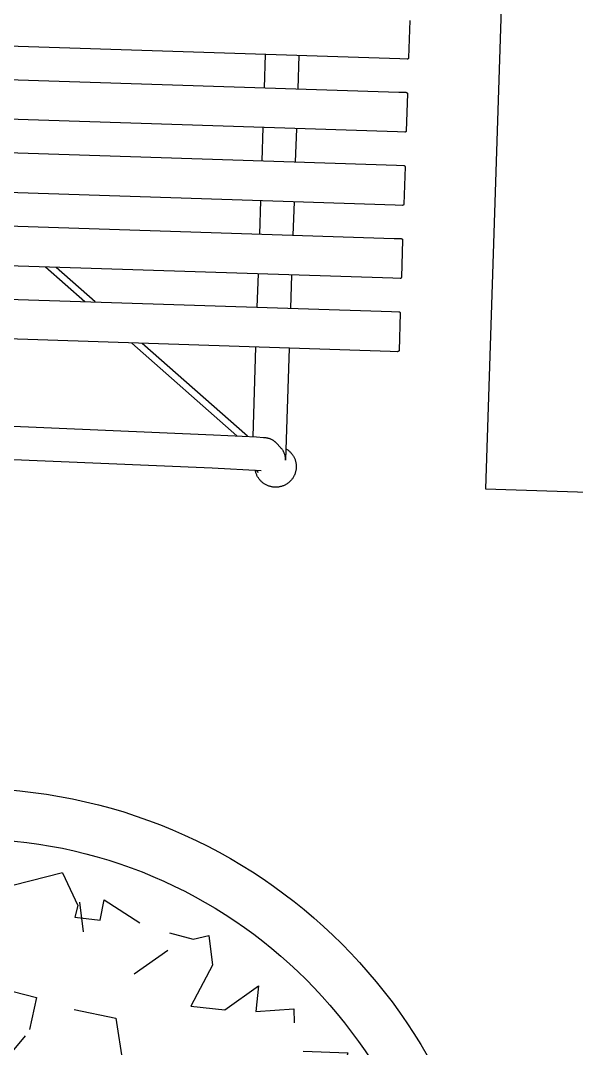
# Model space of a CAD drawing. Extents: x -27 to 25.3, y -8.5 to 57.5.
# Drawn here: x -12.623 to -12.206, y 50.106 to 50.879 of the extents above; entities that cross this region are included whole.
import ezdxf

# ---------------------------------------------------------------- set-up
doc = ezdxf.new("R2010")
doc.units = 0
doc.header["$LTSCALE"] = 0.002
doc.layers.add('A-mobilier', color=252, linetype='Continuous')
doc.layers.add('ARBRES', color=7, linetype='Continuous')
doc.layers.add('SA-ELEVATION', color=2, linetype='Continuous', true_color=0xffff00)
doc.layers.add('V_VEGETATION', color=7, linetype='Continuous', true_color=0x3f7f00)

# ---------------------------------------------------------------- blocks, each defined once
blk = doc.blocks.new('Banc Palissade-Dessus')
at = {"layer": 'SA-ELEVATION'}
for p, q in [((317.5, -687.01), (317.5, -30.48)), ((342.5, -30.48), (342.5, -687.01)), ((372.5, -687.01), (372.5, -30.48)), ((397.5, -30.48), (397.5, -687.01)), ((427.5, -687.01), (427.5, -30.48)), ((452.5, -30.48), (452.5, -687.01)), ((482.5, -687.01), (482.5, -30.48)), ((507.5, -30.48), (507.5, -687.01)), ((537.5, -687.01), (537.5, -30.48)), ((599.82, -112.87), (604.34, -556.33)), ((624.82, -112.61), (629.33, -556.07)), ((482.5, -426.16), (507.5, -456.39)), ((507.5, -464.23), (482.5, -434.01)), ((537.5, -492.66), (604.57, -573.76)), ((604.74, -581.8), (537.5, -500.51)), ((629.33, -556.07), (630.13, -592.94)), ((604.34, -556.33), (604.92, -588.59)), ((342.5, -586.04), (317.5, -586.04)), ((397.5, -586.04), (372.5, -586.04)), ((452.5, -586.04), (427.5, -586.04)), ((507.5, -586.04), (482.5, -586.04)), ((604.84, -586.04), (537.5, -586.04)), ((604.92, -588.59), (605.14, -593.88)), ((605.14, -593.88), (605.21, -594.92)), ((630.45, -588.64), (629.93, -588.53)), ((629.95, -589.18), (631.59, -590.81)), ((630.96, -588.78), (630.45, -588.64)), ((631.47, -588.93), (630.96, -588.78)), ((631.97, -589.1), (631.47, -588.93)), ((632.47, -589.28), (631.97, -589.1)), ((632.96, -589.48), (632.47, -589.28)), ((633.44, -589.7), (632.96, -589.48)), ((633.92, -589.94), (633.44, -589.7)), ((634.38, -590.19), (633.92, -589.94)), ((634.84, -590.45), (634.38, -590.19)), ((635.29, -590.74), (634.84, -590.45)), ((635.73, -591.03), (635.29, -590.74)), ((636.16, -591.35), (635.73, -591.03)), ((636.57, -591.67), (636.16, -591.35)), ((636.98, -592.01), (636.57, -591.67)), ((637.37, -592.37), (636.98, -592.01)), ((637.76, -592.74), (637.37, -592.37)), ((638.12, -593.12), (637.76, -592.74)), ((638.48, -593.51), (638.12, -593.12)), ((638.82, -593.92), (638.48, -593.51)), ((639.15, -594.33), (638.82, -593.92)), ((639.46, -594.76), (639.15, -594.33)), ((639.76, -595.2), (639.46, -594.76)), ((605.21, -594.92), (605.29, -595.69)), ((605.29, -595.69), (605.33, -596.07)), ((605.33, -596.07), (605.39, -596.46)), ((605.39, -596.46), (605.46, -596.85)), ((605.46, -596.85), (605.53, -597.23)), ((605.53, -597.23), (605.62, -597.62)), ((605.62, -597.62), (605.72, -598)), ((605.72, -598), (605.83, -598.37)), ((605.83, -598.37), (605.95, -598.73)), ((605.95, -598.73), (606.08, -599.09)), ((606.08, -599.09), (606.22, -599.45)), ((606.22, -599.45), (606.37, -599.79)), ((606.37, -599.79), (606.53, -600.12)), ((606.53, -600.12), (606.69, -600.45)), ((606.69, -600.45), (606.87, -600.78)), ((606.87, -600.78), (607.06, -601.12)), ((607.06, -601.12), (607.27, -601.45)), ((607.27, -601.45), (607.49, -601.77)), ((607.49, -601.77), (607.71, -602.09)), ((607.71, -602.09), (607.86, -602.28)), ((607.86, -602.28), (608, -602.47)), ((608, -602.47), (608.15, -602.65)), ((640.05, -595.65), (639.76, -595.2)), ((640.31, -596.1), (640.05, -595.65)), ((640.57, -596.57), (640.31, -596.1)), ((640.8, -597.04), (640.57, -596.57)), ((641.02, -597.53), (640.8, -597.04)), ((641.23, -598.02), (641.02, -597.53)), ((641.41, -598.51), (641.23, -598.02)), ((641.58, -599.02), (641.41, -598.51)), ((641.73, -599.52), (641.58, -599.02)), ((641.87, -600.04), (641.73, -599.52)), ((641.98, -600.55), (641.87, -600.04)), ((642.08, -601.07), (641.98, -600.55)), ((642.16, -601.6), (642.08, -601.07)), ((642.23, -602.12), (642.16, -601.6)), ((642.27, -602.65), (642.23, -602.12)), ((608.15, -602.65), (608.3, -602.83)), ((608.3, -602.83), (608.46, -603.01)), ((608.46, -603.01), (608.62, -603.19)), ((608.62, -603.19), (608.78, -603.36)), ((608.78, -603.36), (608.95, -603.53)), ((612.66, -607.24), (608.99, -603.57)), ((612.97, -607.54), (612.66, -607.24)), ((613.29, -607.83), (612.97, -607.54)), ((613.63, -608.11), (613.29, -607.83)), ((613.97, -608.38), (613.63, -608.11)), ((614.32, -608.64), (613.97, -608.38)), ((614.67, -608.88), (614.32, -608.64)), ((615.04, -609.12), (614.67, -608.88)), ((615.41, -609.34), (615.04, -609.12)), ((615.8, -609.55), (615.41, -609.34)), ((616.18, -609.74), (615.8, -609.55)), ((616.58, -609.92), (616.18, -609.74)), ((616.98, -610.09), (616.58, -609.92)), ((617.38, -610.25), (616.98, -610.09)), ((640.74, -610.5), (640.97, -610.01)), ((640.97, -610.01), (641.18, -609.51)), ((641.18, -609.51), (641.38, -609.01)), ((641.38, -609.01), (641.55, -608.49)), ((641.55, -608.49), (641.71, -607.98)), ((641.71, -607.98), (641.85, -607.46)), ((641.85, -607.46), (641.97, -606.93)), ((641.97, -606.93), (642.07, -606.4)), ((642.07, -606.4), (642.16, -605.87)), ((642.16, -605.87), (642.22, -605.33)), ((642.22, -605.33), (642.27, -604.79)), ((642.3, -603.18), (642.27, -602.65)), ((642.27, -604.79), (642.3, -604.25)), ((642.31, -603.71), (642.3, -603.18)), ((642.3, -604.25), (642.31, -603.71)), ((317.5, -611.04), (342.5, -611.04)), ((372.5, -611.04), (397.5, -611.04)), ((427.5, -611.04), (452.5, -611.04)), ((482.5, -611.04), (507.5, -611.04)), ((537.5, -611.04), (621.45, -611.04)), ((613.15, -611.04), (613.41, -611.51)), ((613.41, -611.51), (613.69, -611.97)), ((613.69, -611.97), (613.99, -612.42)), ((613.99, -612.42), (614.3, -612.86)), ((614.3, -612.86), (614.63, -613.29)), ((614.63, -613.29), (614.97, -613.71)), ((614.97, -613.71), (615.32, -614.12)), ((615.32, -614.12), (615.69, -614.51)), ((615.69, -614.51), (616.08, -614.89)), ((616.08, -614.89), (616.47, -615.26)), ((616.47, -615.26), (616.88, -615.61)), ((616.88, -615.61), (617.3, -615.95)), ((617.3, -615.95), (617.73, -616.28)), ((617.79, -610.39), (617.38, -610.25)), ((617.73, -616.28), (618.18, -616.58)), ((618.21, -610.52), (617.79, -610.39)), ((618.18, -616.58), (618.63, -616.88)), ((618.63, -610.63), (618.21, -610.52)), ((619.05, -610.73), (618.63, -610.63)), ((618.63, -616.88), (619.1, -617.15)), ((619.47, -610.82), (619.05, -610.73)), ((619.1, -617.15), (619.57, -617.42)), ((619.9, -610.89), (619.47, -610.82)), ((619.57, -617.42), (620.05, -617.66)), ((620.33, -610.95), (619.9, -610.89)), ((620.05, -617.66), (620.54, -617.89)), ((620.77, -610.99), (620.33, -610.95)), ((620.54, -617.89), (621.04, -618.1)), ((621.2, -611.02), (620.77, -610.99)), ((621.63, -611.03), (621.2, -611.02)), ((621.45, -611.04), (621.63, -611.03)), ((632.64, -618.07), (633.13, -617.86)), ((633.13, -617.86), (633.62, -617.63)), ((633.62, -617.63), (634.1, -617.38)), ((634.1, -617.38), (634.58, -617.12)), ((634.58, -617.12), (635.04, -616.84)), ((635.04, -616.84), (635.49, -616.55)), ((635.49, -616.55), (635.93, -616.24)), ((635.93, -616.24), (636.36, -615.91)), ((636.36, -615.91), (636.78, -615.57)), ((636.78, -615.57), (637.19, -615.22)), ((637.19, -615.22), (637.59, -614.85)), ((637.59, -614.85), (637.97, -614.47)), ((637.97, -614.47), (638.34, -614.07)), ((638.34, -614.07), (638.69, -613.66)), ((638.69, -613.66), (639.03, -613.24)), ((639.03, -613.24), (639.35, -612.81)), ((639.35, -612.81), (639.66, -612.37)), ((639.66, -612.37), (639.96, -611.91)), ((639.96, -611.91), (640.24, -611.45)), ((640.24, -611.45), (640.5, -610.98)), ((640.5, -610.98), (640.74, -610.5)), ((621.04, -618.1), (621.54, -618.29)), ((621.54, -618.29), (622.06, -618.46)), ((622.06, -618.46), (622.57, -618.62)), ((622.57, -618.62), (623.09, -618.76)), ((623.09, -618.76), (623.62, -618.88)), ((623.62, -618.88), (624.15, -618.98)), ((624.15, -618.98), (624.69, -619.06)), ((624.69, -619.06), (625.22, -619.13)), ((625.22, -619.13), (625.76, -619.17)), ((625.76, -619.17), (626.3, -619.2)), ((626.3, -619.2), (626.84, -619.21)), ((626.84, -619.21), (627.38, -619.2)), ((627.38, -619.2), (627.92, -619.17)), ((627.92, -619.17), (628.46, -619.12)), ((628.46, -619.12), (628.99, -619.05)), ((628.99, -619.05), (629.53, -618.97)), ((629.53, -618.97), (630.06, -618.86)), ((630.06, -618.86), (630.58, -618.74)), ((630.58, -618.74), (631.11, -618.6)), ((631.11, -618.6), (631.62, -618.44)), ((631.62, -618.44), (632.13, -618.27)), ((632.13, -618.27), (632.64, -618.07)), ((317.5, -692.49), (317.5, -687.01)), ((342.5, -687.01), (342.5, -692.49)), ((372.5, -692.49), (372.5, -687.01)), ((397.5, -687.01), (397.5, -692.49)), ((427.5, -692.49), (427.5, -687.01)), ((452.5, -687.01), (452.5, -692.49)), ((482.5, -692.49), (482.5, -687.01)), ((507.5, -687.01), (507.5, -692.49)), ((537.5, -692.49), (537.5, -687.01)), ((288.5, -693.53), (316.5, -693.53)), ((316.5, -693.53), (316.54, -693.53)), ((316.54, -693.53), (316.57, -693.53)), ((316.57, -693.53), (316.61, -693.53)), ((316.61, -693.53), (316.64, -693.52)), ((316.64, -693.52), (316.68, -693.52)), ((316.68, -693.52), (316.71, -693.51)), ((316.71, -693.51), (316.75, -693.5)), ((316.75, -693.5), (316.78, -693.49)), ((316.78, -693.49), (316.81, -693.48)), ((316.81, -693.48), (316.85, -693.47)), ((316.85, -693.47), (316.88, -693.45)), ((316.88, -693.45), (316.91, -693.44)), ((316.91, -693.44), (316.95, -693.42)), ((316.95, -693.42), (316.98, -693.4)), ((316.98, -693.4), (317.01, -693.39)), ((317.01, -693.39), (317.04, -693.37)), ((317.04, -693.37), (317.07, -693.35)), ((317.07, -693.35), (317.1, -693.33)), ((317.1, -693.33), (317.12, -693.3)), ((317.12, -693.3), (317.15, -693.28)), ((317.15, -693.28), (317.18, -693.26)), ((317.18, -693.26), (317.2, -693.23)), ((317.2, -693.23), (317.23, -693.21)), ((317.23, -693.21), (317.25, -693.18)), ((317.25, -693.18), (317.27, -693.15)), ((317.27, -693.15), (317.3, -693.12)), ((317.3, -693.12), (317.32, -693.1)), ((317.32, -693.1), (317.34, -693.07)), ((317.34, -693.07), (317.36, -693.04)), ((317.36, -693.04), (317.37, -693)), ((317.37, -693), (317.39, -692.97)), ((317.39, -692.97), (317.41, -692.94)), ((317.41, -692.94), (317.42, -692.91)), ((317.42, -692.91), (317.43, -692.88)), ((317.43, -692.88), (317.45, -692.84)), ((317.45, -692.84), (317.46, -692.81)), ((317.46, -692.81), (317.47, -692.77)), ((317.47, -692.74), (317.48, -692.7)), ((317.47, -692.77), (317.47, -692.74)), ((317.48, -692.7), (317.49, -692.67)), ((317.49, -692.63), (317.5, -692.6)), ((317.49, -692.67), (317.49, -692.63)), ((317.5, -692.53), (317.5, -692.49)), ((317.5, -692.56), (317.5, -692.53)), ((317.5, -692.6), (317.5, -692.56)), ((342.5, -692.49), (342.5, -692.53)), ((342.5, -692.53), (342.5, -692.56)), ((342.5, -692.56), (342.5, -692.6)), ((342.5, -692.6), (342.51, -692.63)), ((342.51, -692.63), (342.51, -692.67)), ((342.51, -692.67), (342.52, -692.7)), ((342.52, -692.7), (342.53, -692.74)), ((342.53, -692.74), (342.53, -692.77)), ((342.53, -692.77), (342.54, -692.81)), ((342.54, -692.81), (342.55, -692.84)), ((342.55, -692.84), (342.57, -692.88)), ((342.57, -692.88), (342.58, -692.91)), ((342.58, -692.91), (342.59, -692.94)), ((342.59, -692.94), (342.61, -692.97)), ((342.61, -692.97), (342.63, -693)), ((342.63, -693), (342.64, -693.04)), ((342.64, -693.04), (342.66, -693.07)), ((342.66, -693.07), (342.68, -693.1)), ((342.68, -693.1), (342.7, -693.12)), ((342.7, -693.12), (342.73, -693.15)), ((342.73, -693.15), (342.75, -693.18)), ((342.75, -693.18), (342.77, -693.21)), ((342.77, -693.21), (342.8, -693.23)), ((342.8, -693.23), (342.82, -693.26)), ((342.82, -693.26), (342.85, -693.28)), ((342.85, -693.28), (342.88, -693.3)), ((342.88, -693.3), (342.9, -693.33)), ((342.9, -693.33), (342.93, -693.35)), ((342.93, -693.35), (342.96, -693.37)), ((342.96, -693.37), (342.99, -693.39)), ((342.99, -693.39), (343.02, -693.4)), ((343.02, -693.4), (343.05, -693.42)), ((343.05, -693.42), (343.09, -693.44)), ((343.09, -693.44), (343.12, -693.45)), ((343.12, -693.45), (343.15, -693.47)), ((343.15, -693.47), (343.19, -693.48)), ((343.19, -693.48), (343.22, -693.49)), ((343.22, -693.49), (343.25, -693.5)), ((343.25, -693.5), (343.29, -693.51)), ((343.29, -693.51), (343.32, -693.52)), ((343.32, -693.52), (343.36, -693.52)), ((343.36, -693.52), (343.39, -693.53)), ((343.39, -693.53), (343.43, -693.53)), ((343.43, -693.53), (343.46, -693.53)), ((343.46, -693.53), (343.5, -693.53)), ((343.5, -693.53), (371.5, -693.53)), ((371.5, -693.53), (371.54, -693.53)), ((371.54, -693.53), (371.57, -693.53)), ((371.57, -693.53), (371.61, -693.53)), ((371.61, -693.53), (371.64, -693.52)), ((371.64, -693.52), (371.68, -693.52)), ((371.68, -693.52), (371.71, -693.51)), ((371.71, -693.51), (371.75, -693.5)), ((371.75, -693.5), (371.78, -693.49)), ((371.78, -693.49), (371.81, -693.48)), ((371.81, -693.48), (371.85, -693.47)), ((371.85, -693.47), (371.88, -693.45)), ((371.88, -693.45), (371.91, -693.44)), ((371.91, -693.44), (371.95, -693.42)), ((371.95, -693.42), (371.98, -693.4)), ((371.98, -693.4), (372.01, -693.39)), ((372.01, -693.39), (372.04, -693.37)), ((372.04, -693.37), (372.07, -693.35)), ((372.07, -693.35), (372.1, -693.33)), ((372.1, -693.33), (372.12, -693.3)), ((372.12, -693.3), (372.15, -693.28)), ((372.15, -693.28), (372.18, -693.26)), ((372.18, -693.26), (372.2, -693.23)), ((372.2, -693.23), (372.23, -693.21)), ((372.23, -693.21), (372.25, -693.18)), ((372.25, -693.18), (372.27, -693.15)), ((372.27, -693.15), (372.3, -693.12)), ((372.3, -693.12), (372.32, -693.1)), ((372.32, -693.1), (372.34, -693.07)), ((372.34, -693.07), (372.36, -693.04)), ((372.36, -693.04), (372.37, -693)), ((372.37, -693), (372.39, -692.97)), ((372.39, -692.97), (372.41, -692.94)), ((372.41, -692.94), (372.42, -692.91)), ((372.42, -692.91), (372.43, -692.88)), ((372.43, -692.88), (372.45, -692.84)), ((372.45, -692.84), (372.46, -692.81)), ((372.46, -692.81), (372.47, -692.77)), ((372.47, -692.74), (372.48, -692.7)), ((372.47, -692.77), (372.47, -692.74)), ((372.48, -692.7), (372.49, -692.67)), ((372.49, -692.63), (372.5, -692.6)), ((372.49, -692.67), (372.49, -692.63)), ((372.5, -692.53), (372.5, -692.49)), ((372.5, -692.56), (372.5, -692.53)), ((372.5, -692.6), (372.5, -692.56)), ((397.5, -692.49), (397.5, -692.53)), ((397.5, -692.53), (397.5, -692.56)), ((397.5, -692.56), (397.5, -692.6)), ((397.5, -692.6), (397.51, -692.63)), ((397.51, -692.63), (397.51, -692.67)), ((397.51, -692.67), (397.52, -692.7)), ((397.52, -692.7), (397.53, -692.74)), ((397.53, -692.74), (397.53, -692.77)), ((397.53, -692.77), (397.54, -692.81)), ((397.54, -692.81), (397.55, -692.84)), ((397.55, -692.84), (397.57, -692.88)), ((397.57, -692.88), (397.58, -692.91)), ((397.58, -692.91), (397.59, -692.94)), ((397.59, -692.94), (397.61, -692.97)), ((397.61, -692.97), (397.63, -693)), ((397.63, -693), (397.64, -693.04)), ((397.64, -693.04), (397.66, -693.07)), ((397.66, -693.07), (397.68, -693.1)), ((397.68, -693.1), (397.7, -693.12)), ((397.7, -693.12), (397.73, -693.15)), ((397.73, -693.15), (397.75, -693.18)), ((397.75, -693.18), (397.77, -693.21)), ((397.77, -693.21), (397.8, -693.23)), ((397.8, -693.23), (397.82, -693.26)), ((397.82, -693.26), (397.85, -693.28)), ((397.85, -693.28), (397.88, -693.3)), ((397.88, -693.3), (397.9, -693.33)), ((397.9, -693.33), (397.93, -693.35)), ((397.93, -693.35), (397.96, -693.37)), ((397.96, -693.37), (397.99, -693.39)), ((397.99, -693.39), (398.02, -693.4)), ((398.02, -693.4), (398.05, -693.42)), ((398.05, -693.42), (398.09, -693.44)), ((398.09, -693.44), (398.12, -693.45)), ((398.12, -693.45), (398.15, -693.47)), ((398.15, -693.47), (398.19, -693.48)), ((398.19, -693.48), (398.22, -693.49)), ((398.22, -693.49), (398.25, -693.5)), ((398.25, -693.5), (398.29, -693.51)), ((398.29, -693.51), (398.32, -693.52)), ((398.32, -693.52), (398.36, -693.52)), ((398.36, -693.52), (398.39, -693.53)), ((398.39, -693.53), (398.43, -693.53)), ((398.43, -693.53), (398.46, -693.53)), ((398.46, -693.53), (398.5, -693.54)), ((398.5, -693.54), (426.5, -693.54)), ((426.5, -693.54), (426.54, -693.53)), ((426.54, -693.53), (426.57, -693.53)), ((426.57, -693.53), (426.61, -693.53)), ((426.61, -693.53), (426.64, -693.52)), ((426.64, -693.52), (426.68, -693.52)), ((426.68, -693.52), (426.71, -693.51)), ((426.71, -693.51), (426.75, -693.5)), ((426.75, -693.5), (426.78, -693.49)), ((426.78, -693.49), (426.81, -693.48)), ((426.81, -693.48), (426.85, -693.47)), ((426.85, -693.47), (426.88, -693.45)), ((426.88, -693.45), (426.91, -693.44)), ((426.91, -693.44), (426.95, -693.42)), ((426.95, -693.42), (426.98, -693.4)), ((426.98, -693.4), (427.01, -693.39)), ((427.01, -693.39), (427.04, -693.37)), ((427.04, -693.37), (427.07, -693.35)), ((427.07, -693.35), (427.1, -693.33)), ((427.1, -693.33), (427.12, -693.3)), ((427.12, -693.3), (427.15, -693.28)), ((427.15, -693.28), (427.18, -693.26)), ((427.18, -693.26), (427.2, -693.23)), ((427.2, -693.23), (427.23, -693.21)), ((427.23, -693.21), (427.25, -693.18)), ((427.25, -693.18), (427.27, -693.15)), ((427.27, -693.15), (427.3, -693.12)), ((427.3, -693.12), (427.32, -693.1)), ((427.32, -693.1), (427.34, -693.07)), ((427.34, -693.07), (427.36, -693.04)), ((427.36, -693.04), (427.37, -693)), ((427.37, -693), (427.39, -692.97)), ((427.39, -692.97), (427.41, -692.94)), ((427.41, -692.94), (427.42, -692.91)), ((427.42, -692.91), (427.43, -692.88)), ((427.43, -692.88), (427.45, -692.84)), ((427.45, -692.84), (427.46, -692.81)), ((427.46, -692.81), (427.47, -692.77)), ((427.47, -692.74), (427.48, -692.7)), ((427.47, -692.77), (427.47, -692.74)), ((427.48, -692.7), (427.49, -692.67)), ((427.49, -692.63), (427.5, -692.6)), ((427.49, -692.67), (427.49, -692.63)), ((427.5, -692.53), (427.5, -692.49)), ((427.5, -692.56), (427.5, -692.53)), ((427.5, -692.6), (427.5, -692.56)), ((452.5, -692.49), (452.5, -692.53)), ((452.5, -692.53), (452.5, -692.56)), ((452.5, -692.56), (452.5, -692.6)), ((452.5, -692.6), (452.51, -692.63)), ((452.51, -692.63), (452.51, -692.67)), ((452.51, -692.67), (452.52, -692.7)), ((452.52, -692.7), (452.53, -692.74)), ((452.53, -692.74), (452.53, -692.77)), ((452.53, -692.77), (452.54, -692.81)), ((452.54, -692.81), (452.55, -692.84)), ((452.55, -692.84), (452.57, -692.87)), ((452.57, -692.87), (452.58, -692.91)), ((452.58, -692.91), (452.59, -692.94)), ((452.59, -692.94), (452.61, -692.97)), ((452.61, -692.97), (452.63, -693)), ((452.63, -693), (452.64, -693.04)), ((452.64, -693.04), (452.66, -693.07)), ((452.66, -693.07), (452.68, -693.09)), ((452.68, -693.09), (452.7, -693.12)), ((452.7, -693.12), (452.73, -693.15)), ((452.73, -693.15), (452.75, -693.18)), ((452.75, -693.18), (452.77, -693.21)), ((452.77, -693.21), (452.8, -693.23)), ((452.8, -693.23), (452.82, -693.26)), ((452.82, -693.26), (452.85, -693.28)), ((452.85, -693.28), (452.88, -693.3)), ((452.88, -693.3), (452.9, -693.33)), ((452.9, -693.33), (452.93, -693.35)), ((452.93, -693.35), (452.96, -693.37)), ((452.96, -693.37), (452.99, -693.39)), ((452.99, -693.39), (453.02, -693.4)), ((453.02, -693.4), (453.05, -693.42)), ((453.05, -693.42), (453.09, -693.44)), ((453.09, -693.44), (453.12, -693.45)), ((453.12, -693.45), (453.15, -693.46)), ((453.15, -693.46), (453.19, -693.48)), ((453.19, -693.48), (453.22, -693.49)), ((453.22, -693.49), (453.25, -693.5)), ((453.25, -693.5), (453.29, -693.51)), ((453.29, -693.51), (453.32, -693.51)), ((453.32, -693.51), (453.36, -693.52)), ((453.36, -693.52), (453.39, -693.53)), ((453.39, -693.53), (453.43, -693.53)), ((453.43, -693.53), (453.46, -693.53)), ((453.46, -693.53), (453.5, -693.53)), ((453.5, -693.53), (481.5, -693.53)), ((481.5, -693.53), (481.54, -693.53)), ((481.54, -693.53), (481.57, -693.53)), ((481.57, -693.53), (481.61, -693.53)), ((481.61, -693.53), (481.64, -693.52)), ((481.64, -693.52), (481.68, -693.51)), ((481.68, -693.51), (481.71, -693.51)), ((481.71, -693.51), (481.75, -693.5)), ((481.75, -693.5), (481.78, -693.49)), ((481.78, -693.49), (481.81, -693.48)), ((481.81, -693.48), (481.85, -693.46)), ((481.85, -693.46), (481.88, -693.45)), ((481.88, -693.45), (481.91, -693.44)), ((481.91, -693.44), (481.95, -693.42)), ((481.95, -693.42), (481.98, -693.4)), ((481.98, -693.4), (482.01, -693.39)), ((482.01, -693.39), (482.04, -693.37)), ((482.04, -693.37), (482.07, -693.35)), ((482.07, -693.35), (482.1, -693.33)), ((482.1, -693.33), (482.12, -693.3)), ((482.12, -693.3), (482.15, -693.28)), ((482.15, -693.28), (482.18, -693.26)), ((482.18, -693.26), (482.2, -693.23)), ((482.2, -693.23), (482.23, -693.21)), ((482.23, -693.21), (482.25, -693.18)), ((482.25, -693.18), (482.27, -693.15)), ((482.27, -693.15), (482.3, -693.12)), ((482.3, -693.12), (482.32, -693.09)), ((482.32, -693.09), (482.34, -693.07)), ((482.34, -693.07), (482.36, -693.04)), ((482.36, -693.04), (482.37, -693)), ((482.37, -693), (482.39, -692.97)), ((482.39, -692.97), (482.41, -692.94)), ((482.41, -692.94), (482.42, -692.91)), ((482.42, -692.91), (482.43, -692.87)), ((482.43, -692.87), (482.45, -692.84)), ((482.45, -692.84), (482.46, -692.81)), ((482.46, -692.81), (482.47, -692.77)), ((482.47, -692.74), (482.48, -692.7)), ((482.47, -692.77), (482.47, -692.74)), ((482.48, -692.7), (482.49, -692.67)), ((482.49, -692.63), (482.5, -692.6)), ((482.49, -692.67), (482.49, -692.63)), ((482.5, -692.53), (482.5, -692.49)), ((482.5, -692.56), (482.5, -692.53)), ((482.5, -692.6), (482.5, -692.56)), ((507.5, -692.49), (507.5, -692.53)), ((507.5, -692.53), (507.5, -692.56)), ((507.5, -692.56), (507.5, -692.6)), ((507.5, -692.6), (507.51, -692.63)), ((507.51, -692.63), (507.51, -692.67)), ((507.51, -692.67), (507.52, -692.7)), ((507.52, -692.7), (507.53, -692.74)), ((507.53, -692.74), (507.53, -692.77)), ((507.53, -692.77), (507.54, -692.81)), ((507.54, -692.81), (507.55, -692.84)), ((507.55, -692.84), (507.57, -692.88)), ((507.57, -692.88), (507.58, -692.91)), ((507.58, -692.91), (507.59, -692.94)), ((507.59, -692.94), (507.61, -692.97)), ((507.61, -692.97), (507.63, -693)), ((507.63, -693), (507.64, -693.04)), ((507.64, -693.04), (507.66, -693.07)), ((507.66, -693.07), (507.68, -693.1)), ((507.68, -693.1), (507.7, -693.12)), ((507.7, -693.12), (507.73, -693.15)), ((507.73, -693.15), (507.75, -693.18)), ((507.75, -693.18), (507.77, -693.21)), ((507.77, -693.21), (507.8, -693.23)), ((507.8, -693.23), (507.82, -693.26)), ((507.82, -693.26), (507.85, -693.28)), ((507.85, -693.28), (507.88, -693.3)), ((507.88, -693.3), (507.9, -693.33)), ((507.9, -693.33), (507.93, -693.35)), ((507.93, -693.35), (507.96, -693.37)), ((507.96, -693.37), (507.99, -693.39)), ((507.99, -693.39), (508.02, -693.4)), ((508.02, -693.4), (508.05, -693.42)), ((508.05, -693.42), (508.09, -693.44)), ((508.09, -693.44), (508.12, -693.45)), ((508.12, -693.45), (508.15, -693.47)), ((508.15, -693.47), (508.19, -693.48)), ((508.19, -693.48), (508.22, -693.49)), ((508.22, -693.49), (508.25, -693.5)), ((508.25, -693.5), (508.29, -693.51)), ((508.29, -693.51), (508.32, -693.52)), ((508.32, -693.52), (508.36, -693.52)), ((508.36, -693.52), (508.39, -693.53)), ((508.39, -693.53), (508.43, -693.53)), ((508.43, -693.53), (508.46, -693.53)), ((508.46, -693.53), (508.5, -693.53)), ((508.5, -693.53), (536.5, -693.53)), ((536.5, -693.53), (536.54, -693.53)), ((536.54, -693.53), (536.57, -693.53)), ((536.57, -693.53), (536.61, -693.53)), ((536.61, -693.53), (536.64, -693.52)), ((536.64, -693.52), (536.68, -693.52)), ((536.68, -693.52), (536.71, -693.51)), ((536.71, -693.51), (536.75, -693.5)), ((536.75, -693.5), (536.78, -693.49)), ((536.78, -693.49), (536.81, -693.48)), ((536.81, -693.48), (536.85, -693.47)), ((536.85, -693.47), (536.88, -693.45)), ((536.88, -693.45), (536.91, -693.44)), ((536.91, -693.44), (536.95, -693.42)), ((536.95, -693.42), (536.98, -693.4)), ((536.98, -693.4), (537.01, -693.39)), ((537.01, -693.39), (537.04, -693.37)), ((537.04, -693.37), (537.07, -693.35)), ((537.07, -693.35), (537.1, -693.33)), ((537.1, -693.33), (537.12, -693.3)), ((537.12, -693.3), (537.15, -693.28)), ((537.15, -693.28), (537.18, -693.26)), ((537.18, -693.26), (537.2, -693.23)), ((537.2, -693.23), (537.23, -693.21)), ((537.23, -693.21), (537.25, -693.18)), ((537.25, -693.18), (537.27, -693.15)), ((537.27, -693.15), (537.3, -693.12)), ((537.3, -693.12), (537.32, -693.1)), ((537.32, -693.1), (537.34, -693.07)), ((537.34, -693.07), (537.36, -693.04)), ((537.36, -693.04), (537.37, -693)), ((537.37, -693), (537.39, -692.97)), ((537.39, -692.97), (537.41, -692.94)), ((537.41, -692.94), (537.42, -692.91)), ((537.42, -692.91), (537.43, -692.88)), ((537.43, -692.88), (537.45, -692.84)), ((537.45, -692.84), (537.46, -692.81)), ((537.46, -692.81), (537.47, -692.77)), ((537.47, -692.74), (537.48, -692.7)), ((537.47, -692.77), (537.47, -692.74)), ((537.48, -692.7), (537.49, -692.67)), ((537.49, -692.63), (537.5, -692.6)), ((537.49, -692.67), (537.49, -692.63)), ((537.5, -692.53), (537.5, -692.49)), ((537.5, -692.56), (537.5, -692.53)), ((537.5, -692.6), (537.5, -692.56))]:
    blk.add_line(p, q, dxfattribs=at)
blk = doc.blocks.new('A')
at = {"layer": 'V_VEGETATION', "color": 114, "linetype": 'Continuous', "transparency": 33554610}
for p, q in [((0.6748, 3.4128), (0.7899, 3.1667)), ((-0.8472, 3.1287), (-0.675, 3.3946)), ((-0.675, 3.3946), (-0.5783, 3.332)), ((-0.5783, 3.332), (-0.3621, 3.295)), ((-0.9766, 3.2467), (-0.8472, 3.1287)), ((-0.9325, 2.9438), (-0.9766, 3.2467)), ((0.9592, 3.0572), (0.9891, 3.2094)), ((0.9891, 3.2094), (1.255, 3.0372)), ((-1.5086, 3.0079), (-1.4701, 3.1203)), ((-1.4701, 3.1203), (-1.2611, 3.0192)), ((0.7899, 3.1667), (0.7672, 3.0785)), ((-1.2611, 3.0192), (-1.1132, 2.7177)), ((0.7672, 3.0785), (0.9592, 3.0572)), ((-1.6423, 2.8543), (-1.5086, 3.0079)), ((-1.1132, 2.7177), (-0.9325, 2.9438)), ((1.4797, 2.9603), (1.6561, 2.9148)), ((1.6561, 2.9148), (1.7756, 2.9404)), ((1.7756, 2.9404), (1.8026, 2.7171)), ((-1.8315, 2.668), (-1.6423, 2.8543)), ((1.8026, 2.7171), (1.6389, 2.4113)), ((-2.1715, 2.4078), (-1.9752, 2.6581)), ((-1.9752, 2.6581), (-1.8315, 2.668)), ((1.8949, 2.3828), (2.1481, 2.562)), ((2.1481, 2.562), (2.1268, 2.3699)), ((1.6389, 2.4113), (1.8949, 2.3828)), ((2.1268, 2.3699), (2.4141, 2.3898)), ((2.4141, 2.3898), (2.4155, 2.286)), ((-2.6268, 1.8105), (-2.7974, 2.0239)), ((2.4823, 2.0712), (2.818, 2.0597)), ((2.818, 2.0597), (2.7724, 1.8834)), ((2.4922, 1.9275), (2.4168, 1.599)), ((2.7724, 1.8834), (2.4922, 1.9275)), ((-2.2513, 1.8076), (-2.6268, 1.8105)), ((-2.1688, 1.617), (-2.2513, 1.8076)), ((2.7112, 1.6828), (2.9985, 1.7027)), ((2.9985, 1.7027), (2.8947, 1.7013)), ((-2.9198, 1.6228), (-2.6396, 1.5787)), ((-2.8374, 1.4322), (-2.9198, 1.6228)), ((2.5319, 1.3529), (2.7112, 1.6828)), ((-2.6396, 1.5787), (-2.7264, 1.4976)), ((-2.7264, 1.4976), (-2.4078, 1.5658)), ((-2.4078, 1.5658), (-2.1688, 1.617)), ((2.4168, 1.599), (2.3157, 1.3899)), ((2.9601, 1.5903), (2.9629, 1.3827)), ((-2.9867, 1.2545), (-2.8374, 1.4322)), ((2.9629, 1.3827), (3.1222, 1.4168)), ((2.3157, 1.3899), (2.5319, 1.3529)), ((-3.0977, 1.1891), (-2.9867, 1.2545)), ((-2.9584, 0.9273), (-3.0977, 1.1891)), ((-3.0935, 0.8776), (-2.9584, 0.9273)), ((-2.8204, 0.7694), (-3.0935, 0.8776)), ((-2.7209, 0.4992), (-2.8204, 0.7694)), ((-3.2543, 0.3641), (-3.0566, 0.5106)), ((-3.0566, 0.5106), (-2.7209, 0.4992)), ((-3.1733, 0.2774), (-3.2543, 0.3641)), ((-2.1244, 0.2925), (-2.396, 0.2968)), ((3.1134, 0.2903), (3.1959, 0.0997)), ((-3.0397, -0.1522), (-3.115, 0.1024)), ((3.1959, 0.0997), (3.2684, 0.0527)), ((3.2684, 0.0527), (3.0949, -0.1094)), ((-2.2041, -0.3077), (-2.0718, -0.0503)), ((-2.0718, -0.0503), (-2.0306, -0.1456)), ((-3.1336, -0.2973), (-3.0397, -0.1522)), ((2.7592, -0.0979), (2.8345, -0.3525)), ((3.0949, -0.1094), (2.7592, -0.0979)), ((-2.3174, -0.3057), (-2.589, -0.3013)), ((-2.0207, -0.2893), (-2.2041, -0.3077)), ((-2.9487, -0.3826), (-3.0596, -0.448)), ((-2.842, -0.5889), (-2.9487, -0.3826)), ((2.8345, -0.3525), (3.1318, -0.4763)), ((-1.9126, -0.5994), (-1.9382, -0.4799)), ((3.1318, -0.4763), (2.9568, -0.5346)), ((2.9568, -0.5346), (3.1203, -0.812)), ((-3.1678, -0.7211), (-2.842, -0.5889)), ((-1.4333, -0.6009), (-1.6467, -0.7715)), ((-1.6467, -0.7715), (-1.641, -0.6037)), ((-1.1375, -0.6209), (-1.4333, -0.6009)), ((-2.3971, -0.9059), (-2.2648, -0.6484)), ((-2.2648, -0.6484), (-2.2236, -0.7437)), ((-3.0625, -0.8235), (-3.0782, -0.8477)), ((3.0008, -0.8376), (2.8756, -1.031)), ((3.1203, -0.812), (3.0008, -0.8376)), ((-2.2136, -0.8874), (-2.3971, -0.9059)), ((-2.1056, -1.1975), (-2.1312, -1.078)), ((-1.7673, -1.0485), (-2.039, -1.0442)), ((2.8756, -1.031), (3.0065, -1.2529)), ((-2.5875, -1.0967), (-2.8592, -1.0924)), ((2.7647, -1.0964), (2.4304, -1.1888)), ((2.8557, -1.3268), (2.7647, -1.0964)), ((-1.6263, -1.199), (-1.8397, -1.3697)), ((-1.8397, -1.3697), (-1.8339, -1.2018)), ((-1.3304, -1.219), (-1.6263, -1.199)), ((2.4304, -1.1888), (2.2071, -1.2158)), ((2.2071, -1.2158), (2.2654, -1.3907)), ((3.0065, -1.2529), (2.8557, -1.3268)), ((-2.6673, -1.6969), (-2.535, -1.4395)), ((-2.535, -1.4395), (-2.4938, -1.5348)), ((-1.8471, -1.6487), (-1.7148, -1.3913)), ((-1.7148, -1.3913), (-1.6735, -1.4866)), ((2.2654, -1.3907), (2.6409, -1.3936)), ((2.6409, -1.3936), (2.7404, -1.6639)), ((2.6679, -1.617), (2.3207, -1.9412)), ((2.7404, -1.6639), (2.6679, -1.617)), ((-2.4838, -1.6785), (-2.6673, -1.6969)), ((-1.6636, -1.6302), (-1.8471, -1.6487)), ((-1.5556, -1.9403), (-1.5812, -1.8209)), ((-2.3758, -1.9886), (-2.4014, -1.8691)), ((-1.8965, -1.9901), (-2.1099, -2.1607)), ((-2.1099, -2.1607), (-2.1041, -1.9929)), ((-1.6006, -2.0101), (-1.8965, -1.9901)), ((-1.0763, -1.9419), (-1.2896, -2.1125)), ((-1.2896, -2.1125), (-1.2839, -1.9447)), ((-0.7804, -1.9618), (-1.0763, -1.9419)), ((2.3207, -1.9412), (2.4488, -1.9554)), ((2.4488, -1.9554), (2.379, -2.1161)), ((1.8456, -2.2511), (1.6564, -2.4374)), ((1.6564, -2.4374), (1.5469, -2.6067)), ((-1.6576, -2.5221), (-1.7771, -2.5477)), ((-1.4656, -2.5435), (-1.6576, -2.5221)), ((1.4843, -2.7034), (1.2994, -2.618)), ((1.5469, -2.6067), (1.4843, -2.7034)), ((0.8456, -2.736), (0.7133, -2.9934)), ((0.9907, -2.8299), (0.8456, -2.736)), ((0.0988, -3.0416), (0.2639, -2.8397)), ((0.7133, -2.9934), (0.6166, -2.9308)), ((-0.1714, -3.1411), (-0.1472, -3.1568))]:
    blk.add_line(p, q, dxfattribs=at)
for points in [[(-0.0762, 3.4187), (-0.2412, 3.2167), (-0.0222, 2.972), (0.1399, 2.7985), (0.2736, 2.9521)], [(0.6748, 3.4128), (0.1812, 3.2863)], [(0.2821, 2.9122), (0.1656, 3.2621)], [(0.8326, 2.9676), (0.8056, 3.1909)], [(1.2123, 2.6532), (1.4655, 2.8323)], [(0.3958, 2.1868), (0.2464, 2.0091), (-0.139, 2.1556), (-0.0935, 2.332), (-0.1759, 2.5226), (0.127, 2.5666), (0.4797, 2.4755), (0.4271, 2.2352)], [(-2.6423, 2.3695), (-2.4346, 2.3723), (-2.3564, 2.4932), (-2.1061, 2.2969)], [(-2.6423, 2.3695), (-2.2939, 2.0067), (-2.7263, 2.0808)], [(1.3612, 1.5706), (1.3, 1.37), (1.1407, 1.3359), (0.8776, 1.3004), (0.899, 1.4924), (0.8819, 1.5721), (1.1123, 1.6631), (1.3612, 1.5706)], [(2.1578, 1.252), (2.0966, 1.0515), (1.9373, 1.0173), (1.6742, 0.9818), (1.6956, 1.1739), (1.6785, 1.2535), (1.9089, 1.3445), (2.1578, 1.252)], [(3.0753, 1.3442), (3.1165, 1.2489), (3.2061, 1.1223), (2.8803, 0.9901)], [(-1.4365, 0.6283), (-1.5703, 0.4747), (-1.8106, 0.5274), (-2.1861, 0.5303), (-2.0538, 0.7878), (-1.839, 0.8546), (-1.6, 0.9057), (-1.3967, 0.6368)], [(2.792, 0.4297), (2.9315, 0.7512)], [(3.1021, 0.5378), (2.7607, 0.3814)], [(-1.0078, 0.4274), (-0.8243, 0.4458), (-0.6139, 0.241)], [(-1.2008, -0.1708), (-1.0173, -0.1523), (-0.8069, -0.3572)], [(1.998, -1.1147), (1.8871, -1.1801), (1.7605, -1.2697), (1.6226, -1.1118), (1.5316, -0.8814), (1.6411, -0.7121), (1.9867, -0.8673), (2.0137, -1.0906)], [(-0.6508, -0.9136), (-0.4673, -0.8951), (-0.2568, -1.1)], [(-1.471, -0.9618), (-1.2875, -0.9434), (-1.077, -1.1482)], [(1.7602, -2.436), (1.7475, -2.0847), (2.3876, -2.156)]]:
    blk.add_lwpolyline(points, dxfattribs=at)
at = {"layer": 'V_VEGETATION', "color": 114, "transparency": 33554610}
for points in [[(-0.9132, 2.8323), (-0.7071, 3.0269), (-0.4405, 3.1192), (-0.2983, 2.8207), (-0.062, 2.7704)], [(-1.6477, 2.3398), (-1.3257, 2.5162), (-0.9572, 2.3562), (-1.246, 2.336), (-1.6197, 2.295)], [(0.7619, 2.3864), (1.0769, 2.3194), (1.1283, 1.9805), (1.831, 1.8012), (1.7764, 1.5445)], [(2.27, 0.9625), (2.4608, 0.8921), (2.5183, 0.5817), (2.4515, 0.268), (2.6817, 0.1892), (2.9331, 0.0165)]]:
    blk.add_lwpolyline(points, dxfattribs=at)
blk = doc.blocks.new('A$C0E126796')
at = {"layer": 'SA-ELEVATION', "ltscale": 0.01, "elevation": 0}
blk.add_lwpolyline([(2.24032, 12.45903), (2.84001, 12.4395), (2.85953, 13.03918), (2.25985, 13.05871)], close=True, dxfattribs=at)
at = {"layer": 'SA-ELEVATION', "ltscale": 0.01}
for radius in [0.4, 0.36208]:
    blk.add_circle((1.84954, 11.83416), radius, dxfattribs=at)
at = {"layer": 'ARBRES', "xscale": 0.1, "yscale": 0.1, "zscale": 0.1}
blk.add_blockref('A', (1.85501, 11.82924), dxfattribs=at)
at = {"layer": 'SA-ELEVATION', "xscale": -0.001, "yscale": 0.001, "zscale": 0.001, "rotation": 88.13476028215715}
blk.add_blockref('Banc Palissade-Dessus', (1.49964, 13.12184), dxfattribs=at)

msp = doc.modelspace()

# ---------------------------------------------------------------- block references
at = {"layer": 'A-mobilier', "color": 30, "ltscale": 0.01, "true_color": 0xff7f00}
msp.add_blockref('A$C0E126796', (-14.51438, 38.06761), dxfattribs=at)

doc.saveas('drawing.dxf')
